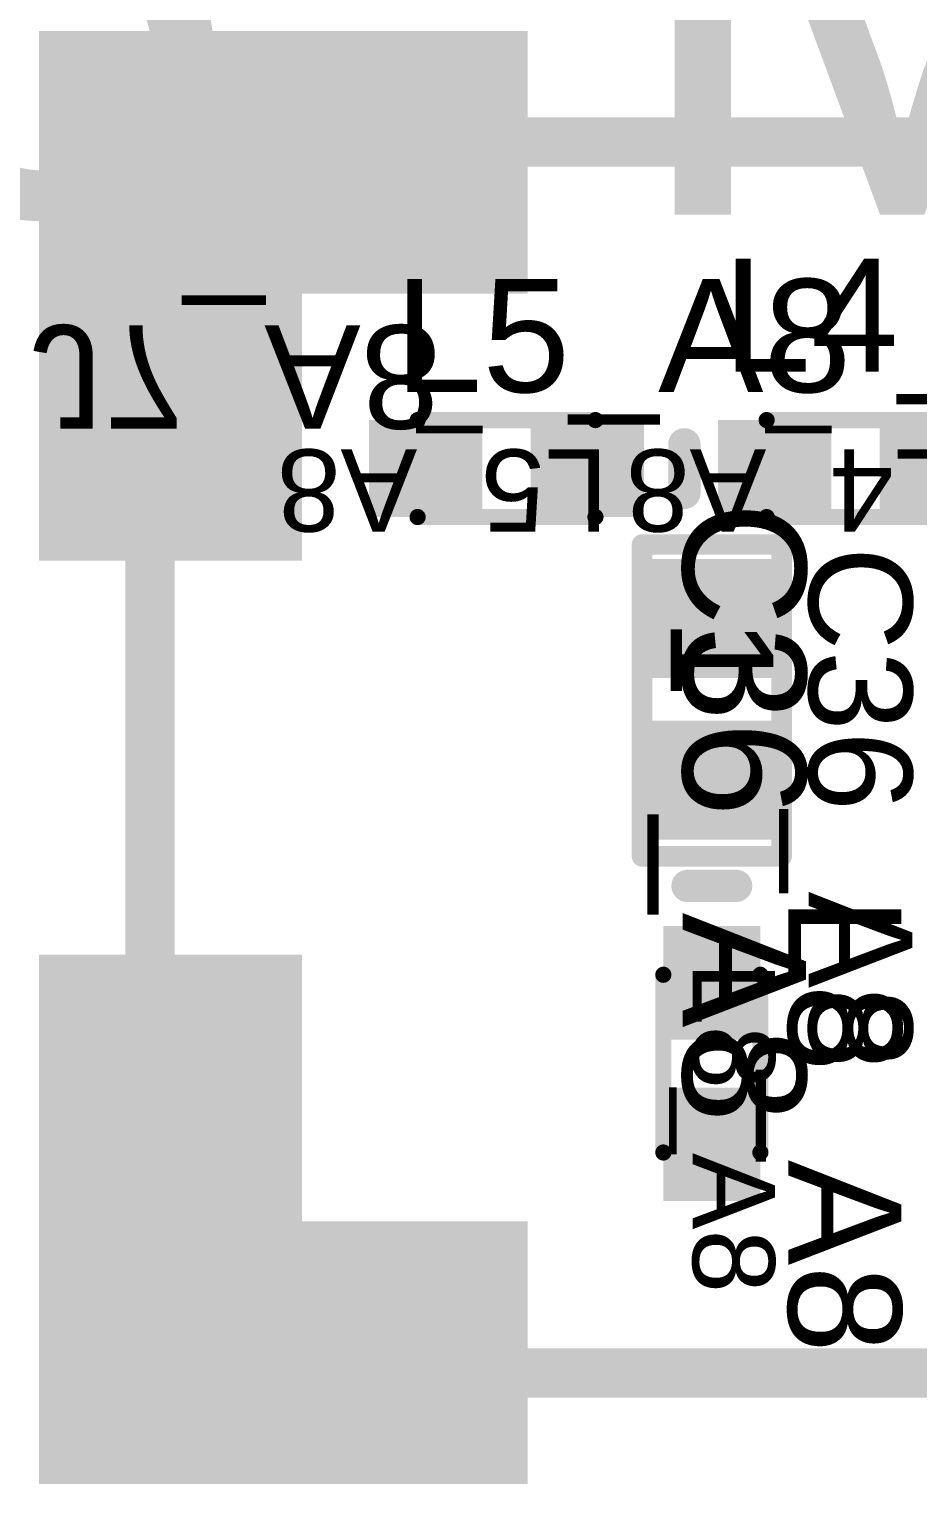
# Model space of a CAD drawing. Header units: inches. Extents: x -0.3 to 12.2, y -3.2 to 4.4.
# Drawn here: x 0.3406 to 0.557, y 0.433 to 0.7875 of the extents above; entities that cross this region are included whole.
import ezdxf

# ---------------------------------------------------------------- set-up
doc = ezdxf.new("R2010")
doc.units = ezdxf.units.IN
doc.header["$MEASUREMENT"] = 0
for name, color, linetype in [('Board Layer Stack Bottom Overlay', 54, 'Continuous'), ('FAB', 56, 'Continuous'), ('FAB_DWG_INFO', 1, 'Continuous'), ('Top Assembly', 6, 'Continuous'), ('Top Overlay', 2, 'Continuous'), ('Top Paste', 8, 'Continuous'), ('Top Solder', 216, 'Continuous'), ('TOP_L1', 1, 'Continuous')]:
    doc.layers.add(name, color=color, linetype=linetype)
doc.styles.add('Arial', font='', dxfattribs={"height": 0.2})
doc.styles.get('Arial').set_extended_font_data('Arial')

# ---------------------------------------------------------------- blocks, each defined once
blk = doc.blocks.new('RF_S__17')
at = {"layer": 'Top Paste'}
for points in [[(-0.41, 0.175), (-0.41, 0.115), (-0.525, 0.115), (-0.525, 0.175)], [(-0.525, 0.175), (-0.465, 0.175), (-0.465, 0.05), (-0.525, 0.05)], [(-0.525, -0.05), (-0.465, -0.05), (-0.465, -0.175), (-0.525, -0.175)], [(-0.525, -0.175), (-0.525, -0.115), (-0.41, -0.115), (-0.41, -0.175)]]:
    blk.add_hatch(color=8, dxfattribs=at).paths.add_polyline_path(points)
at = {"layer": 'Top Solder'}
for points in [[(-0.408, 0.177), (-0.408, 0.113), (-0.527, 0.113), (-0.527, 0.177)], [(-0.527, 0.177), (-0.463, 0.177), (-0.463, 0.048), (-0.527, 0.048)], [(-0.527, -0.048), (-0.463, -0.048), (-0.463, -0.177), (-0.527, -0.177)], [(-0.527, -0.177), (-0.527, -0.113), (-0.408, -0.113), (-0.408, -0.177)]]:
    blk.add_hatch(color=216, dxfattribs=at).paths.add_polyline_path(points)
at = {"layer": 'TOP_L1'}
for points in [[(-0.41, 0.175), (-0.41, 0.115), (-0.525, 0.115), (-0.525, 0.175)], [(-0.525, 0.175), (-0.465, 0.175), (-0.465, 0.05), (-0.525, 0.05)], [(-0.525, -0.05), (-0.465, -0.05), (-0.465, -0.175), (-0.525, -0.175)], [(-0.525, -0.175), (-0.525, -0.115), (-0.41, -0.115), (-0.41, -0.175)]]:
    blk.add_hatch(color=1, dxfattribs=at).paths.add_polyline_path(points)
at = {"layer": 'Top Assembly'}
for points in [[(-0.5, 0.15, 0.012, 0.012, 0), (0.5, 0.15, 0.012, 0.012, 0)], [(-0.5, -0.15, 0.012, 0.012, 0), (-0.5, 0.15, 0.012, 0.012, 0)], [(-0.5, -0.15, 0.012, 0.012, 0), (0.5, -0.15, 0.012, 0.012, 0)]]:
    blk.add_lwpolyline(points, format="xyseb", dxfattribs=at)
for points in [[(-0.503, 0.15, 0.006, 0.006, 1), (-0.497, 0.15, 0.006, 0.006, 1)], [(-0.503, 0.15, 0.006, 0.006, 1), (-0.497, 0.15, 0.006, 0.006, 1)], [(-0.503, -0.15, 0.006, 0.006, 1), (-0.497, -0.15, 0.006, 0.006, 1)], [(-0.503, -0.15, 0.006, 0.006, 1), (-0.497, -0.15, 0.006, 0.006, 1)]]:
    blk.add_lwpolyline(points, format="xyseb", close=True, dxfattribs=at)
blk = doc.blocks.new('C0402_65')
at = {"layer": 'Top Paste'}
for points in [[(-0.031, -0.0125), (-0.031, 0.0125), (-0.006, 0.0125), (-0.006, -0.0125)], [(0.0084, -0.0125), (0.0084, 0.0125), (0.0334, 0.0125), (0.0334, -0.0125)]]:
    blk.add_hatch(color=8, dxfattribs=at).paths.add_polyline_path(points)
at = {"layer": 'Top Solder'}
for points in [[(-0.033, -0.0145), (-0.033, 0.0145), (-0.004, 0.0145), (-0.004, -0.0145)], [(0.0064, -0.0145), (0.0064, 0.0145), (0.0354, 0.0145), (0.0354, -0.0145)]]:
    blk.add_hatch(color=216, dxfattribs=at).paths.add_polyline_path(points)
at = {"layer": 'TOP_L1'}
for points in [[(-0.031, -0.0125), (-0.031, 0.0125), (-0.006, 0.0125), (-0.006, -0.0125)], [(0.0084, -0.0125), (0.0084, 0.0125), (0.0334, 0.0125), (0.0334, -0.0125)]]:
    blk.add_hatch(color=1, dxfattribs=at).paths.add_polyline_path(points)
at = {"layer": 'Top Assembly'}
for points in [[(-0.0365, -0.017, 0.005, 0.005, 0), (-0.0365, 0.017, 0.005, 0.005, 0)], [(0.0395, 0.017, 0.005, 0.005, 0), (-0.0365, 0.017, 0.005, 0.005, 0)], [(0.0395, -0.017, 0.005, 0.005, 0), (0.0395, 0.017, 0.005, 0.005, 0)], [(0.0395, -0.017, 0.005, 0.005, 0), (-0.0365, -0.017, 0.005, 0.005, 0)]]:
    blk.add_lwpolyline(points, format="xyseb", dxfattribs=at)
for points in [[(-0.03775, 0.017, 0.0025, 0.0025, 1), (-0.03525, 0.017, 0.0025, 0.0025, 1)], [(-0.03775, 0.017, 0.0025, 0.0025, 1), (-0.03525, 0.017, 0.0025, 0.0025, 1)], [(0.03825, 0.017, 0.0025, 0.0025, 1), (0.04075, 0.017, 0.0025, 0.0025, 1)], [(0.03825, 0.017, 0.0025, 0.0025, 1), (0.04075, 0.017, 0.0025, 0.0025, 1)], [(-0.03775, -0.017, 0.0025, 0.0025, 1), (-0.03525, -0.017, 0.0025, 0.0025, 1)], [(-0.03775, -0.017, 0.0025, 0.0025, 1), (-0.03525, -0.017, 0.0025, 0.0025, 1)], [(0.03825, -0.017, 0.0025, 0.0025, 1), (0.04075, -0.017, 0.0025, 0.0025, 1)], [(0.03825, -0.017, 0.0025, 0.0025, 1), (0.04075, -0.017, 0.0025, 0.0025, 1)]]:
    blk.add_lwpolyline(points, format="xyseb", close=True, dxfattribs=at)
at = {"layer": 'Top Overlay'}
for points in [[(0.0365, 0.017, 0.005, 0.005, 0), (-0.0365, 0.017, 0.005, 0.005, 0)], [(-0.0365, -0.017, 0.005, 0.005, 0), (-0.0365, 0.017, 0.005, 0.005, 0)], [(0.0395, 0.017, 0.005, 0.005, 0), (0.0365, 0.017, 0.005, 0.005, 0)], [(0.0395, -0.017, 0.005, 0.005, 0), (0.0395, 0.017, 0.005, 0.005, 0)], [(0.0395, -0.017, 0.005, 0.005, 0), (-0.0365, -0.017, 0.005, 0.005, 0)]]:
    blk.add_lwpolyline(points, format="xyseb", dxfattribs=at)
for points in [[(-0.03775, 0.017, 0.0025, 0.0025, 1), (-0.03525, 0.017, 0.0025, 0.0025, 1)], [(-0.03775, 0.017, 0.0025, 0.0025, 1), (-0.03525, 0.017, 0.0025, 0.0025, 1)], [(0.03525, 0.017, 0.0025, 0.0025, 1), (0.03775, 0.017, 0.0025, 0.0025, 1)], [(0.03525, 0.017, 0.0025, 0.0025, 1), (0.03775, 0.017, 0.0025, 0.0025, 1)], [(0.03825, 0.017, 0.0025, 0.0025, 1), (0.04075, 0.017, 0.0025, 0.0025, 1)], [(0.03825, 0.017, 0.0025, 0.0025, 1), (0.04075, 0.017, 0.0025, 0.0025, 1)], [(-0.03775, -0.017, 0.0025, 0.0025, 1), (-0.03525, -0.017, 0.0025, 0.0025, 1)], [(-0.03775, -0.017, 0.0025, 0.0025, 1), (-0.03525, -0.017, 0.0025, 0.0025, 1)], [(0.03825, -0.017, 0.0025, 0.0025, 1), (0.04075, -0.017, 0.0025, 0.0025, 1)], [(0.03825, -0.017, 0.0025, 0.0025, 1), (0.04075, -0.017, 0.0025, 0.0025, 1)]]:
    blk.add_lwpolyline(points, format="xyseb", close=True, dxfattribs=at)
at = {"layer": 'FAB', "style": 'Arial'}
blk.add_text('1', height=0.025, dxfattribs=at).set_placement((-0.0185, -0.01))
at = {"layer": 'Top Assembly', "style": 'Arial'}
blk.add_text('C36_A8', height=0.03, dxfattribs=at).set_placement((-0.04695, -0.00707))
blk = doc.blocks.new('0402_A_125')
at = {"layer": 'Top Paste'}
for points in [[(-0.0315, -0.00984), (-0.0315, 0.00984), (-0.00787, 0.00984), (-0.00787, -0.00984)], [(0.00787, -0.00984), (0.00787, 0.00984), (0.0315, 0.00984), (0.0315, -0.00984)]]:
    blk.add_hatch(color=8, dxfattribs=at).paths.add_polyline_path(points)
at = {"layer": 'Top Solder'}
for points in [[(-0.0335, -0.01184), (-0.0335, 0.01184), (-0.00587, 0.01184), (-0.00587, -0.01184)], [(0.00587, -0.01184), (0.00587, 0.01184), (0.0335, 0.01184), (0.0335, -0.01184)]]:
    blk.add_hatch(color=216, dxfattribs=at).paths.add_polyline_path(points)
at = {"layer": 'TOP_L1'}
for points in [[(-0.0315, -0.00984), (-0.0315, 0.00984), (-0.00787, 0.00984), (-0.00787, -0.00984)], [(0.00787, -0.00984), (0.00787, 0.00984), (0.0315, 0.00984), (0.0315, -0.00984)]]:
    blk.add_hatch(color=1, dxfattribs=at).paths.add_polyline_path(points)
at = {"layer": 'Top Assembly'}
for points in [[(0.02165, 0.01181, 0.00394, 0.00394, 0), (-0.02165, 0.01181, 0.00394, 0.00394, 0)], [(-0.02165, -0.01181, 0.00394, 0.00394, 0), (-0.02165, 0.01181, 0.00394, 0.00394, 0)], [(0.02165, -0.01181, 0.00394, 0.00394, 0), (0.02165, 0.01181, 0.00394, 0.00394, 0)], [(0.02165, -0.01181, 0.00394, 0.00394, 0), (-0.02165, -0.01181, 0.00394, 0.00394, 0)]]:
    blk.add_lwpolyline(points, format="xyseb", dxfattribs=at)
for points in [[(-0.02264, 0.01181, 0.00197, 0.00197, 1), (-0.02067, 0.01181, 0.00197, 0.00197, 1)], [(-0.02264, 0.01181, 0.00197, 0.00197, 1), (-0.02067, 0.01181, 0.00197, 0.00197, 1)], [(0.02067, 0.01181, 0.00197, 0.00197, 1), (0.02264, 0.01181, 0.00197, 0.00197, 1)], [(0.02067, 0.01181, 0.00197, 0.00197, 1), (0.02264, 0.01181, 0.00197, 0.00197, 1)], [(-0.02264, -0.01181, 0.00197, 0.00197, 1), (-0.02067, -0.01181, 0.00197, 0.00197, 1)], [(-0.02264, -0.01181, 0.00197, 0.00197, 1), (-0.02067, -0.01181, 0.00197, 0.00197, 1)], [(0.02067, -0.01181, 0.00197, 0.00197, 1), (0.02264, -0.01181, 0.00197, 0.00197, 1)], [(0.02067, -0.01181, 0.00197, 0.00197, 1), (0.02264, -0.01181, 0.00197, 0.00197, 1)]]:
    blk.add_lwpolyline(points, format="xyseb", close=True, dxfattribs=at)
at = {"layer": 'Top Overlay'}
blk.add_lwpolyline([(-0.04331, -0.00591, 0.00787, 0.00787, 0), (-0.04331, 0.00591, 0.00787, 0.00787, 0)], format="xyseb", dxfattribs=at)
for points in [[(-0.04528, 0.00591, 0.00394, 0.00394, 1), (-0.04134, 0.00591, 0.00394, 0.00394, 1)], [(-0.04528, -0.00591, 0.00394, 0.00394, 1), (-0.04134, -0.00591, 0.00394, 0.00394, 1)]]:
    blk.add_lwpolyline(points, format="xyseb", close=True, dxfattribs=at)
at = {"layer": 'Top Assembly', "style": 'Arial'}
blk.add_text('L8_A8', height=0.02, dxfattribs=at).set_placement((-0.02484, -0.00466))
blk = doc.blocks.new('0402_A_137')
at = {"layer": 'Top Paste'}
for points in [[(-0.0315, -0.00984), (-0.0315, 0.00984), (-0.00787, 0.00984), (-0.00787, -0.00984)], [(0.00787, -0.00984), (0.00787, 0.00984), (0.0315, 0.00984), (0.0315, -0.00984)]]:
    blk.add_hatch(color=8, dxfattribs=at).paths.add_polyline_path(points)
at = {"layer": 'Top Solder'}
for points in [[(-0.0335, -0.01184), (-0.0335, 0.01184), (-0.00587, 0.01184), (-0.00587, -0.01184)], [(0.00587, -0.01184), (0.00587, 0.01184), (0.0335, 0.01184), (0.0335, -0.01184)]]:
    blk.add_hatch(color=216, dxfattribs=at).paths.add_polyline_path(points)
at = {"layer": 'TOP_L1'}
for points in [[(-0.0315, -0.00984), (-0.0315, 0.00984), (-0.00787, 0.00984), (-0.00787, -0.00984)], [(0.00787, -0.00984), (0.00787, 0.00984), (0.0315, 0.00984), (0.0315, -0.00984)]]:
    blk.add_hatch(color=1, dxfattribs=at).paths.add_polyline_path(points)
at = {"layer": 'Top Assembly'}
for points in [[(0.02165, 0.01181, 0.00394, 0.00394, 0), (-0.02165, 0.01181, 0.00394, 0.00394, 0)], [(-0.02165, 0.01181, 0.00394, 0.00394, 0), (-0.02165, -0.01181, 0.00394, 0.00394, 0)], [(0.02165, 0.01181, 0.00394, 0.00394, 0), (0.02165, -0.01181, 0.00394, 0.00394, 0)], [(0.02165, -0.01181, 0.00394, 0.00394, 0), (-0.02165, -0.01181, 0.00394, 0.00394, 0)]]:
    blk.add_lwpolyline(points, format="xyseb", dxfattribs=at)
for points in [[(-0.02264, 0.01181, 0.00197, 0.00197, 1), (-0.02067, 0.01181, 0.00197, 0.00197, 1)], [(-0.02264, 0.01181, 0.00197, 0.00197, 1), (-0.02067, 0.01181, 0.00197, 0.00197, 1)], [(0.02067, 0.01181, 0.00197, 0.00197, 1), (0.02264, 0.01181, 0.00197, 0.00197, 1)], [(0.02067, 0.01181, 0.00197, 0.00197, 1), (0.02264, 0.01181, 0.00197, 0.00197, 1)], [(-0.02264, -0.01181, 0.00197, 0.00197, 1), (-0.02067, -0.01181, 0.00197, 0.00197, 1)], [(-0.02264, -0.01181, 0.00197, 0.00197, 1), (-0.02067, -0.01181, 0.00197, 0.00197, 1)], [(0.02067, -0.01181, 0.00197, 0.00197, 1), (0.02264, -0.01181, 0.00197, 0.00197, 1)], [(0.02067, -0.01181, 0.00197, 0.00197, 1), (0.02264, -0.01181, 0.00197, 0.00197, 1)]]:
    blk.add_lwpolyline(points, format="xyseb", close=True, dxfattribs=at)
at = {"layer": 'Top Overlay'}
blk.add_lwpolyline([(-0.04331, 0.00591, 0.00787, 0.00787, 0), (-0.04331, -0.00591, 0.00787, 0.00787, 0)], format="xyseb", dxfattribs=at)
for points in [[(-0.04528, 0.00591, 0.00394, 0.00394, 1), (-0.04134, 0.00591, 0.00394, 0.00394, 1)], [(-0.04528, -0.00591, 0.00394, 0.00394, 1), (-0.04134, -0.00591, 0.00394, 0.00394, 1)]]:
    blk.add_lwpolyline(points, format="xyseb", close=True, dxfattribs=at)
at = {"layer": 'Top Assembly', "style": 'Arial'}
blk.add_text('L5_A8', height=0.02, dxfattribs=at).set_placement((-0.02484, -0.00465))
blk = doc.blocks.new('0402_A_141')
at = {"layer": 'Top Paste'}
for points in [[(-0.0315, -0.00984), (-0.0315, 0.00984), (-0.00787, 0.00984), (-0.00787, -0.00984)], [(0.00787, -0.00984), (0.00787, 0.00984), (0.0315, 0.00984), (0.0315, -0.00984)]]:
    blk.add_hatch(color=8, dxfattribs=at).paths.add_polyline_path(points)
at = {"layer": 'Top Solder'}
for points in [[(-0.0335, -0.01184), (-0.0335, 0.01184), (-0.00587, 0.01184), (-0.00587, -0.01184)], [(0.00587, -0.01184), (0.00587, 0.01184), (0.0335, 0.01184), (0.0335, -0.01184)]]:
    blk.add_hatch(color=216, dxfattribs=at).paths.add_polyline_path(points)
at = {"layer": 'TOP_L1'}
for points in [[(-0.0315, -0.00984), (-0.0315, 0.00984), (-0.00787, 0.00984), (-0.00787, -0.00984)], [(0.00787, -0.00984), (0.00787, 0.00984), (0.0315, 0.00984), (0.0315, -0.00984)]]:
    blk.add_hatch(color=1, dxfattribs=at).paths.add_polyline_path(points)
at = {"layer": 'Top Assembly'}
for points in [[(0.02165, 0.01181, 0.00394, 0.00394, 0), (-0.02165, 0.01181, 0.00394, 0.00394, 0)], [(-0.02165, 0.01181, 0.00394, 0.00394, 0), (-0.02165, -0.01181, 0.00394, 0.00394, 0)], [(0.02165, 0.01181, 0.00394, 0.00394, 0), (0.02165, -0.01181, 0.00394, 0.00394, 0)], [(0.02165, -0.01181, 0.00394, 0.00394, 0), (-0.02165, -0.01181, 0.00394, 0.00394, 0)]]:
    blk.add_lwpolyline(points, format="xyseb", dxfattribs=at)
for points in [[(-0.02264, 0.01181, 0.00197, 0.00197, 1), (-0.02067, 0.01181, 0.00197, 0.00197, 1)], [(-0.02264, 0.01181, 0.00197, 0.00197, 1), (-0.02067, 0.01181, 0.00197, 0.00197, 1)], [(0.02067, 0.01181, 0.00197, 0.00197, 1), (0.02264, 0.01181, 0.00197, 0.00197, 1)], [(0.02067, 0.01181, 0.00197, 0.00197, 1), (0.02264, 0.01181, 0.00197, 0.00197, 1)], [(-0.02264, -0.01181, 0.00197, 0.00197, 1), (-0.02067, -0.01181, 0.00197, 0.00197, 1)], [(-0.02264, -0.01181, 0.00197, 0.00197, 1), (-0.02067, -0.01181, 0.00197, 0.00197, 1)], [(0.02067, -0.01181, 0.00197, 0.00197, 1), (0.02264, -0.01181, 0.00197, 0.00197, 1)], [(0.02067, -0.01181, 0.00197, 0.00197, 1), (0.02264, -0.01181, 0.00197, 0.00197, 1)]]:
    blk.add_lwpolyline(points, format="xyseb", close=True, dxfattribs=at)
at = {"layer": 'Top Overlay'}
blk.add_lwpolyline([(-0.04331, 0.00591, 0.00787, 0.00787, 0), (-0.04331, -0.00591, 0.00787, 0.00787, 0)], format="xyseb", dxfattribs=at)
for points in [[(-0.04528, 0.00591, 0.00394, 0.00394, 1), (-0.04134, 0.00591, 0.00394, 0.00394, 1)], [(-0.04528, -0.00591, 0.00394, 0.00394, 1), (-0.04134, -0.00591, 0.00394, 0.00394, 1)]]:
    blk.add_lwpolyline(points, format="xyseb", close=True, dxfattribs=at)
at = {"layer": 'Top Assembly', "style": 'Arial'}
blk.add_text('L4_A8', height=0.02, dxfattribs=at).set_placement((-0.02484, -0.00465))

msp = doc.modelspace()

# ---------------------------------------------------------------- block references
msp.add_blockref('RF_S__17', (0.87, 0.61))
for name, p, rotation in [('0402_A_137', (0.45683, 0.68041), 180), ('0402_A_141', (0.54183, 0.68041), 180), ('C0402_65', (0.50683, 0.62541), 270), ('0402_A_125', (0.50683, 0.53541), 270)]:
    msp.add_blockref(name, p, dxfattribs=dict(rotation=rotation))

# ---------------------------------------------------------------- texts
at = {"layer": 'Board Layer Stack Bottom Overlay', "style": 'Arial', "text_generation_flag": 2}
msp.add_text('J7_A8', height=0.025197, rotation=180, dxfattribs=at).set_placement((0.34108, 0.71534))
at = {"layer": 'FAB_DWG_INFO', "style": 'Arial'}
msp.add_text('5. Marking:', height=0.1181102, dxfattribs=at).set_placement((0.3008, 0.74231))
at = {"layer": 'Top Overlay', "style": 'Arial'}
for s, p in [('L4_A8', (0.50951, 0.70403)), ('L5_A8', (0.42951, 0.69903))]:
    msp.add_text(s, height=0.027559, dxfattribs=at).set_placement(p)
for s, height, p in [('C36_A8', 0.025197, (0.53044, 0.66145)), ('L8_A8', 0.027559, (0.52545, 0.57618))]:
    msp.add_text(s, height=height, rotation=270, dxfattribs=at).set_placement(p)

doc.saveas('drawing.dxf')
